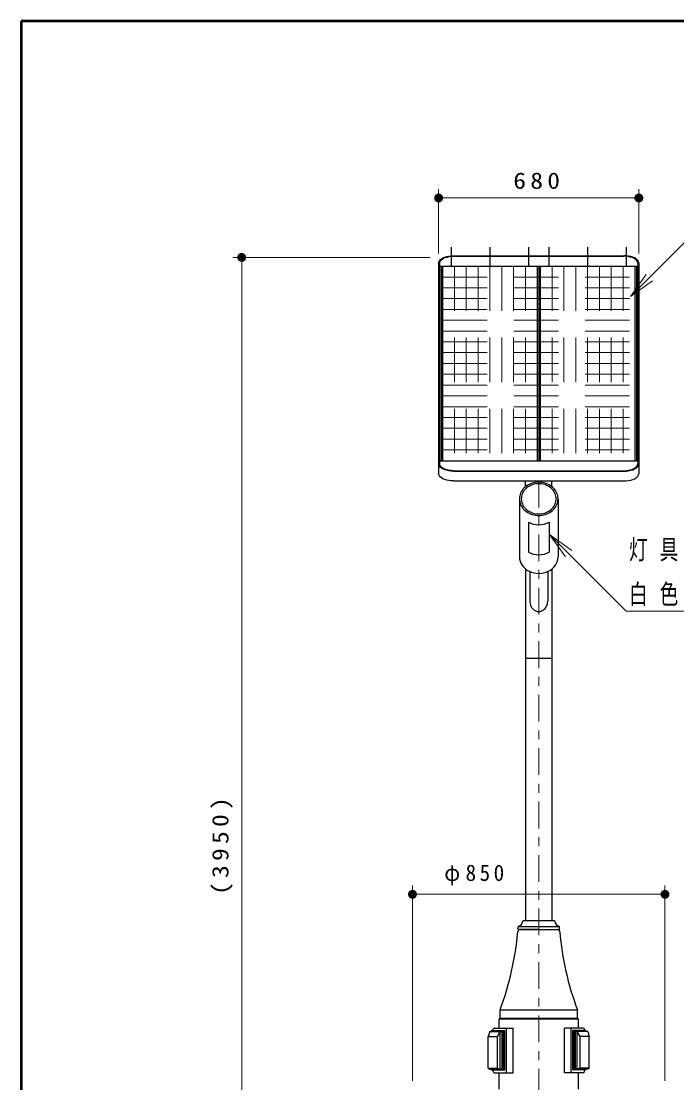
# Model space of a CAD drawing. Units: millimetres on the paper, scale 1:30. Extents: x 475 to 840, y 278 to 554.
# Drawn here: x 475 to 548.6, y 434.9 to 554 of the extents above; entities that cross this region are included whole.
import ezdxf

# ---------------------------------------------------------------- set-up
doc = ezdxf.new("R2010")
doc.units = ezdxf.units.MM
doc.linetypes.add('USER2', pattern=[6, 3, -1, 1, -1])
doc.linetypes.add('USER4', pattern=[8, 5, -3])
doc.layers.add('1_30', color=7, linetype='Continuous', lineweight=25)
doc.layers.add('NAKAMURA図枠', color=7, linetype='Continuous', lineweight=13)
doc.styles.add('ＭＳ ゴシック', font='')
doc.styles.get('ＭＳ ゴシック').set_extended_font_data('MS Gothic')

# ---------------------------------------------------------------- blocks, each defined once
blk = doc.blocks.new('filled_dot')
at = {"color": 0, "linetype": 'Continuous', "lineweight": -2, "const_width": 1.25}
blk.add_lwpolyline([(-0.625, 0, 1), (0.625, 0, 1)], format="xyb", close=True, dxfattribs=at)

msp = doc.modelspace()

# ---------------------------------------------------------------- linework, layer by layer
at = {"layer": '1_30', "lineweight": 13}
for p, q in [((521.84, 527.923), (521.84, 535.162)), ((544.307, 527.923), (544.307, 535.162)), ((521.84, 534.162), (544.307, 534.162)), ((520.84, 527.493), (498.74, 527.493)), ((499.74, 395.826), (499.74, 527.493)), ((543.356, 523.096), (545.124, 525.571)), ((543.356, 523.096), (545.477, 525.217)), ((545.831, 524.864), (543.356, 523.096)), ((536.066, 493.904), (534.298, 496.379)), ((534.298, 496.379), (536.773, 494.611)), ((534.298, 496.379), (536.419, 494.257)), ((518.907, 435.06), (518.907, 457.013)), ((547.24, 435.06), (547.24, 457.013)), ((518.907, 456.013), (547.24, 456.013)), ((537.53, 441.993), (528.617, 441.993))]:
    msp.add_line(p, q, dxfattribs=at)
at = {"layer": '1_30', "color": 2}
for p, q in [((523.257, 528.635), (523.257, 526.507)), ((527.59, 528.635), (527.59, 526.507)), ((531.924, 528.635), (531.924, 526.507)), ((534.224, 528.635), (534.224, 526.507)), ((538.557, 528.635), (538.557, 526.507)), ((542.89, 528.635), (542.89, 526.507)), ((530.907, 500.397), (530.907, 493.898)), ((535.24, 500.397), (535.24, 493.898)), ((531.907, 497.792), (531.907, 494.425)), ((534.24, 497.792), (534.24, 494.425)), ((532.065, 492.237), (532.065, 488.922)), ((534.082, 492.237), (534.082, 488.922))]:
    msp.add_line(p, q, dxfattribs=at)
at = {"layer": '1_30', "color": 1}
for p, q in [((521.84, 526.84), (521.84, 503.243)), ((521.94, 526.84), (521.94, 504.34)), ((523.507, 527.673), (542.64, 527.673)), ((523.507, 527.623), (542.64, 527.623)), ((544.207, 526.84), (544.207, 504.34)), ((544.307, 526.84), (544.307, 503.243)), ((523.507, 503.557), (542.64, 503.557)), ((523.507, 503.507), (542.64, 503.507)), ((523.507, 502.41), (542.64, 502.41))]:
    msp.add_line(p, q, dxfattribs=at)
at = {"layer": '1_30'}
for p, q in [((521.94, 526.507), (544.207, 526.507)), ((522.107, 526.507), (522.107, 504.673)), ((522.274, 526.507), (522.274, 504.673)), ((532.907, 526.507), (532.907, 504.673)), ((533.074, 526.507), (533.074, 526.145)), ((533.074, 526.507), (533.074, 526.145)), ((533.074, 526.145), (533.074, 504.673)), ((533.074, 526.145), (533.074, 504.673)), ((533.24, 526.507), (533.24, 504.673)), ((543.874, 526.507), (543.874, 504.673)), ((544.04, 526.507), (544.04, 504.673)), ((521.94, 504.673), (544.207, 504.673)), ((532.907, 504.673), (533.074, 504.673)), ((533.24, 504.673), (533.074, 504.673)), ((531.589, 501.764), (531.589, 502.41)), ((534.559, 501.764), (534.559, 502.41)), ((531.589, 492.531), (531.589, 453.06)), ((534.559, 492.531), (534.559, 453.06)), ((534.559, 482.493), (531.589, 482.493)), ((531.351, 453.06), (534.796, 453.06)), ((530.744, 452.13), (530.755, 452.347)), ((533.074, 452.06), (530.81, 452.06)), ((530.817, 452.393), (535.331, 452.393)), ((530.985, 452.06), (535.162, 452.06)), ((533.074, 452.06), (535.337, 452.06)), ((533.074, 452.06), (535.162, 452.06)), ((535.403, 452.13), (535.392, 452.347)), ((528.684, 442.06), (528.617, 441.993)), ((537.464, 442.06), (528.684, 442.06)), ((528.74, 443.06), (537.407, 443.06)), ((528.74, 442.06), (528.74, 443.06)), ((528.74, 442.06), (537.407, 442.06)), ((532.974, 442.06), (533.174, 442.06)), ((537.407, 442.06), (537.407, 443.06)), ((537.53, 441.993), (537.464, 442.06)), ((528.617, 440.993), (528.617, 441.993)), ((537.53, 440.993), (537.53, 441.993)), ((528.617, 434.16), (528.617, 435.993)), ((537.53, 434.16), (537.53, 435.993))]:
    msp.add_line(p, q, dxfattribs=at)
at = {"layer": '1_30', "linetype": 'USER4', "lineweight": 13}
for p, q in [((523.603, 526.507), (523.603, 504.673)), ((524.932, 526.507), (524.932, 504.673)), ((526.261, 526.507), (526.261, 504.673)), ((527.59, 526.507), (527.59, 504.673)), ((528.919, 526.507), (528.919, 504.673)), ((530.249, 526.507), (530.249, 504.673)), ((531.578, 526.507), (531.578, 504.673)), ((534.569, 526.507), (534.569, 504.673)), ((535.899, 526.507), (535.899, 504.673)), ((537.228, 526.507), (537.228, 504.673)), ((538.557, 526.507), (538.557, 504.673)), ((539.886, 526.507), (539.886, 504.673)), ((541.215, 526.507), (541.215, 504.673)), ((542.544, 526.507), (542.544, 504.673)), ((522.274, 525.294), (543.874, 525.294)), ((522.274, 524.081), (543.874, 524.081)), ((522.274, 522.868), (543.874, 522.868)), ((522.274, 521.655), (543.874, 521.655)), ((522.274, 520.442), (543.874, 520.442)), ((522.274, 519.229), (543.874, 519.229)), ((522.274, 518.016), (543.874, 518.016)), ((522.274, 516.803), (543.874, 516.803)), ((522.274, 515.59), (543.874, 515.59)), ((522.274, 514.377), (543.874, 514.377)), ((522.274, 513.164), (543.874, 513.164)), ((522.274, 511.951), (543.874, 511.951)), ((522.274, 510.738), (543.874, 510.738)), ((522.274, 509.525), (543.874, 509.525)), ((522.274, 508.312), (543.874, 508.312)), ((522.274, 507.099), (543.874, 507.099)), ((522.274, 505.886), (543.874, 505.886))]:
    msp.add_line(p, q, dxfattribs=at)
at = {"layer": '1_30', "linetype": 'USER2', "lineweight": 13}
msp.add_line((533.074, 502.41), (533.074, 357.338), dxfattribs=at)
at = {"layer": '1_30', "color": 131}
for p, q in [((527.948, 440.71), (527.948, 440.86)), ((528.081, 440.993), (530.189, 440.993)), ((529.448, 436.126), (529.448, 440.86)), ((530.189, 435.993), (530.189, 440.993)), ((535.958, 435.993), (535.958, 440.993)), ((538.066, 440.993), (535.958, 440.993)), ((536.699, 436.126), (536.699, 440.86)), ((538.199, 440.71), (538.199, 440.86)), ((527.568, 440.601), (527.405, 440.056)), ((527.405, 436.485), (527.405, 440.056)), ((527.405, 440.056), (528.439, 440.056)), ((527.568, 440.601), (529.077, 440.601)), ((527.765, 440.601), (527.765, 440.676)), ((527.798, 440.71), (529.263, 440.71)), ((527.827, 440.638), (529.115, 440.638)), ((527.827, 440.601), (527.827, 440.638)), ((528.439, 440.056), (528.75, 440.601)), ((528.439, 436.485), (528.439, 440.056)), ((528.75, 436.381), (528.75, 440.601)), ((528.952, 436.381), (528.952, 440.601)), ((529.077, 436.381), (529.077, 440.601)), ((529.115, 436.381), (529.115, 440.638)), ((529.177, 436.343), (529.177, 440.676)), ((529.263, 436.31), (529.263, 440.71)), ((536.884, 436.31), (536.884, 440.71)), ((538.349, 440.71), (536.884, 440.71)), ((536.97, 436.343), (536.97, 440.676)), ((537.033, 436.381), (537.033, 440.638)), ((538.32, 440.638), (537.033, 440.638)), ((538.579, 440.601), (537.07, 440.601)), ((537.07, 436.381), (537.07, 440.601)), ((537.195, 436.381), (537.195, 440.601)), ((537.397, 436.381), (537.397, 440.601)), ((537.708, 440.056), (537.397, 440.601)), ((538.742, 440.056), (537.708, 440.056)), ((537.708, 436.485), (537.708, 440.056)), ((538.32, 440.601), (538.32, 440.638)), ((538.382, 440.601), (538.382, 440.676)), ((538.579, 440.601), (538.742, 440.056)), ((538.742, 436.485), (538.742, 440.056)), ((527.405, 436.485), (527.568, 436.381)), ((527.405, 436.485), (528.439, 436.485)), ((527.568, 436.381), (529.115, 436.381)), ((527.765, 436.343), (527.765, 436.381)), ((527.798, 436.31), (529.263, 436.31)), ((527.948, 436.126), (527.948, 436.31)), ((528.439, 436.485), (528.75, 436.381)), ((538.349, 436.31), (536.884, 436.31)), ((538.579, 436.381), (537.033, 436.381)), ((537.708, 436.485), (537.397, 436.381)), ((538.742, 436.485), (537.708, 436.485)), ((538.199, 436.126), (538.199, 436.31)), ((538.382, 436.343), (538.382, 436.381)), ((538.742, 436.485), (538.579, 436.381)), ((528.081, 435.993), (530.189, 435.993)), ((538.066, 435.993), (535.958, 435.993))]:
    msp.add_line(p, q, dxfattribs=at)
at = {"layer": '1_30', "lineweight": 13}
for points in [[(543.356, 523.096), (549.384, 529.124), (600.707, 529.124)], [(534.298, 496.379), (542.891, 487.785), (585.684, 487.785)]]:
    msp.add_lwpolyline(points, dxfattribs=at)
at = {"layer": '1_30', "color": 1}
for points in [[(521.84, 526.84), (521.861, 526.97), (521.922, 527.098), (522.022, 527.218), (522.159, 527.33), (522.328, 527.429), (522.527, 527.514), (522.75, 527.582), (522.992, 527.633), (523.246, 527.663), (523.507, 527.673)], [(521.94, 526.84), (521.96, 526.963), (522.017, 527.082), (522.111, 527.196), (522.239, 527.3), (522.399, 527.394), (522.586, 527.474), (522.796, 527.538), (523.023, 527.585), (523.262, 527.614), (523.507, 527.623)], [(544.307, 526.84), (544.286, 526.97), (544.225, 527.098), (544.125, 527.218), (543.989, 527.33), (543.819, 527.429), (543.62, 527.514), (543.397, 527.582), (543.155, 527.633), (542.901, 527.663), (542.64, 527.673)], [(544.207, 526.84), (544.188, 526.963), (544.13, 527.082), (544.036, 527.196), (543.908, 527.3), (543.748, 527.394), (543.561, 527.474), (543.351, 527.538), (543.124, 527.585), (542.885, 527.614), (542.64, 527.623)], [(523.507, 503.507), (523.246, 503.517), (522.992, 503.547), (522.75, 503.597), (522.527, 503.666), (522.328, 503.751), (522.159, 503.85), (522.022, 503.962), (521.922, 504.082), (521.861, 504.21), (521.84, 504.34)], [(523.507, 503.557), (523.262, 503.566), (523.023, 503.595), (522.796, 503.642), (522.586, 503.706), (522.399, 503.786), (522.239, 503.88), (522.111, 503.984), (522.017, 504.098), (521.96, 504.217), (521.94, 504.34)], [(542.64, 503.507), (542.901, 503.517), (543.155, 503.547), (543.397, 503.597), (543.62, 503.666), (543.819, 503.751), (543.989, 503.85), (544.125, 503.962), (544.225, 504.082), (544.286, 504.21), (544.307, 504.34)], [(542.64, 503.557), (542.885, 503.566), (543.124, 503.595), (543.351, 503.642), (543.561, 503.706), (543.748, 503.786), (543.908, 503.88), (544.036, 503.984), (544.13, 504.098), (544.188, 504.217), (544.207, 504.34)], [(523.507, 502.41), (523.246, 502.42), (522.992, 502.45), (522.75, 502.501), (522.527, 502.569), (522.328, 502.654), (522.159, 502.753), (522.022, 502.865), (521.922, 502.986), (521.861, 503.113), (521.84, 503.243)], [(542.64, 502.41), (542.901, 502.42), (543.155, 502.45), (543.397, 502.501), (543.62, 502.569), (543.819, 502.654), (543.989, 502.753), (544.125, 502.865), (544.225, 502.986), (544.286, 503.113), (544.307, 503.243)]]:
    msp.add_lwpolyline(points, dxfattribs=at)
at = {"layer": '1_30', "color": 2}
for points in [[(530.907, 500.397), (530.915, 500.234), (530.94, 500.071), (530.981, 499.912), (531.038, 499.756), (531.11, 499.604), (531.197, 499.459), (531.299, 499.321), (531.414, 499.191), (531.542, 499.071), (531.681, 498.96), (531.831, 498.86), (531.99, 498.772), (532.158, 498.697), (532.333, 498.634), (532.513, 498.585), (532.697, 498.549), (532.885, 498.528), (533.074, 498.521), (533.262, 498.528), (533.45, 498.549), (533.634, 498.585), (533.815, 498.634), (533.989, 498.697), (534.157, 498.772), (534.316, 498.86), (534.466, 498.96), (534.606, 499.071), (534.733, 499.191), (534.848, 499.321), (534.95, 499.459), (535.037, 499.604), (535.11, 499.756), (535.166, 499.912), (535.207, 500.071), (535.232, 500.234), (535.24, 500.397), (535.232, 500.561), (535.207, 500.723), (535.166, 500.883), (535.11, 501.039), (535.037, 501.19), (534.95, 501.336), (534.848, 501.474), (534.733, 501.603), (534.606, 501.724), (534.466, 501.835), (534.316, 501.934), (534.157, 502.022), (533.989, 502.098), (533.815, 502.161), (533.634, 502.21), (533.45, 502.245), (533.262, 502.267), (533.074, 502.274), (532.885, 502.267), (532.697, 502.245), (532.513, 502.21), (532.333, 502.161), (532.158, 502.098), (531.99, 502.022), (531.831, 501.934), (531.681, 501.835), (531.542, 501.724), (531.414, 501.603), (531.299, 501.474), (531.197, 501.336), (531.11, 501.19), (531.038, 501.039), (530.981, 500.883), (530.94, 500.723), (530.915, 500.561)], [(531.117, 500.397), (531.125, 500.25), (531.147, 500.103), (531.184, 499.959), (531.235, 499.818), (531.301, 499.681), (531.379, 499.55), (531.471, 499.426), (531.575, 499.308), (531.69, 499.199), (531.816, 499.099), (531.951, 499.01), (532.095, 498.93), (532.247, 498.862), (532.404, 498.805), (532.567, 498.761), (532.734, 498.729), (532.903, 498.71), (533.074, 498.703), (533.244, 498.71), (533.413, 498.729), (533.58, 498.761), (533.743, 498.805), (533.9, 498.862), (534.052, 498.93), (534.196, 499.01), (534.331, 499.099), (534.457, 499.199), (534.572, 499.308), (534.676, 499.426), (534.768, 499.55), (534.847, 499.681), (534.912, 499.818), (534.963, 499.959), (535, 500.103), (535.022, 500.25), (535.03, 500.397), (535.022, 500.545), (535, 500.692), (534.963, 500.836), (534.912, 500.977), (534.847, 501.113), (534.768, 501.244), (534.676, 501.369), (534.572, 501.486), (534.457, 501.595), (534.331, 501.695), (534.196, 501.785), (534.052, 501.865), (533.9, 501.933), (533.743, 501.989), (533.58, 502.034), (533.413, 502.066), (533.244, 502.085), (533.074, 502.091), (532.903, 502.085), (532.734, 502.066), (532.567, 502.034), (532.404, 501.989), (532.247, 501.933), (532.095, 501.865), (531.951, 501.785), (531.816, 501.695), (531.69, 501.595), (531.575, 501.486), (531.471, 501.369), (531.379, 501.244), (531.301, 501.113), (531.235, 500.977), (531.184, 500.836), (531.147, 500.692), (531.125, 500.545)]]:
    msp.add_lwpolyline(points, close=True, dxfattribs=at)
for points in [[(531.907, 497.792), (532.177, 497.664), (532.466, 497.572), (532.767, 497.515), (533.074, 497.496), (533.381, 497.515), (533.681, 497.572), (533.97, 497.664), (534.24, 497.792)], [(530.907, 493.898), (530.925, 493.653), (530.981, 493.412), (531.072, 493.18), (531.197, 492.96), (531.355, 492.755), (531.542, 492.571), (531.755, 492.409), (531.99, 492.273), (532.244, 492.164), (532.513, 492.085), (532.791, 492.037), (533.074, 492.021), (533.356, 492.037), (533.634, 492.085), (533.903, 492.164), (534.157, 492.273), (534.393, 492.409), (534.606, 492.571), (534.793, 492.755), (534.95, 492.96), (535.075, 493.18), (535.166, 493.412), (535.222, 493.653), (535.24, 493.898)], [(531.907, 494.425), (532.177, 494.298), (532.466, 494.205), (532.767, 494.149), (533.074, 494.13), (533.381, 494.149), (533.681, 494.205), (533.97, 494.298), (534.24, 494.425)], [(532.065, 488.922), (532.074, 488.77), (532.1, 488.62), (532.142, 488.476), (532.2, 488.34), (532.274, 488.213), (532.361, 488.098), (532.46, 487.998), (532.569, 487.913), (532.688, 487.846), (532.813, 487.797), (532.942, 487.767), (533.074, 487.757), (533.205, 487.767), (533.335, 487.797), (533.459, 487.846), (533.578, 487.913), (533.687, 487.998), (533.787, 488.098), (533.874, 488.213), (533.947, 488.34), (534.005, 488.476), (534.048, 488.62), (534.073, 488.77), (534.082, 488.922)]]:
    msp.add_lwpolyline(points, dxfattribs=at)
at = {"layer": '1_30'}
for centre, radius, start, end in [((530.558, 453.099), 0.733, 289.2632, 352.41487), ((531.351, 452.993), 0.0667, 90, 172.41487), ((534.796, 452.993), 0.0667, 7.58513, 90), ((535.589, 453.099), 0.733, 187.58513, 250.7368), ((497.513, 454.721), 33.333, 339.5221, 355.0004), ((530.985, 451.793), 0.267, 90, 175.0004), ((530.81, 452.126), 0.0667, 177, 270), ((530.822, 452.343), 0.0667, 109.2632, 177), ((535.162, 451.793), 0.267, 4.9996, 90), ((535.337, 452.126), 0.0667, 270, 3), ((535.325, 452.343), 0.0667, 3, 70.7368), ((568.634, 454.721), 33.333, 184.9996, 200.4779)]:
    msp.add_arc(centre, radius, start, end, dxfattribs=at)
at = {"layer": '1_30', "color": 131}
for centre, radius, start, end in [((528.081, 440.86), 0.133, 90, 180), ((529.314, 440.86), 0.133, 0, 90), ((536.833, 440.86), 0.133, 90, 180), ((538.066, 440.86), 0.133, 0, 90), ((527.798, 440.676), 0.0333, 90, 180), ((529.143, 440.676), 0.0333, 0, 90), ((537.004, 440.676), 0.0333, 90, 180), ((538.349, 440.676), 0.0333, 0, 90), ((527.798, 436.343), 0.0333, 180, 270), ((528.081, 436.126), 0.133, 180, 270), ((529.143, 436.343), 0.0333, 270, 0), ((529.314, 436.126), 0.133, 270, 0), ((536.833, 436.126), 0.133, 180, 270), ((537.004, 436.343), 0.0333, 180, 270), ((538.066, 436.126), 0.133, 270, 0), ((538.349, 436.343), 0.0333, 270, 0)]:
    msp.add_arc(centre, radius, start, end, dxfattribs=at)
at = {"layer": 'NAKAMURA図枠', "lineweight": 50}
for p, q in [((840, 554), (475, 554)), ((475, 554), (475, 297))]:
    msp.add_line(p, q, dxfattribs=at)

# ---------------------------------------------------------------- block references
at = {"layer": '1_30', "lineweight": 13, "xscale": 0.4, "yscale": 0.4}
for p in [(521.84, 534.162), (518.907, 456.013)]:
    msp.add_blockref('filled_dot', p, dxfattribs=at)
for p, rotation in [((544.307, 534.162), 180), ((499.74, 527.493), 270), ((547.24, 456.013), 180)]:
    msp.add_blockref('filled_dot', p, dxfattribs=dict(at, rotation=rotation))

# ---------------------------------------------------------------- texts
at = {"layer": '1_30', "style": 'ＭＳ ゴシック'}
for s, insert, char_height, attachment_point in [('\\T1.33;\\W1.15;680', (533.074, 535.162), 1.833, 8), ('\\T1.64;\\W0.7;灯具：', (543.196, 494.585), 2.199, 4), ('\\T1.64;\\W0.7;白色ＬＥＤ\u3000消費電力６．５Ｗ', (543.196, 489.585), 2.199, 4), ('\\T1.33;\\W0.95;φ850', (526.027, 457.013), 1.833, 8)]:
    msp.add_mtext(s, dxfattribs=dict(at, insert=insert, char_height=char_height, attachment_point=attachment_point))
at = {"layer": '1_30', "insert": (498.74, 461.66), "char_height": 1.833, "attachment_point": 8, "rotation": 90, "style": 'ＭＳ ゴシック'}
msp.add_mtext('\\T1.33;\\W1.15;(3950)', dxfattribs=at)

doc.saveas('drawing.dxf')
